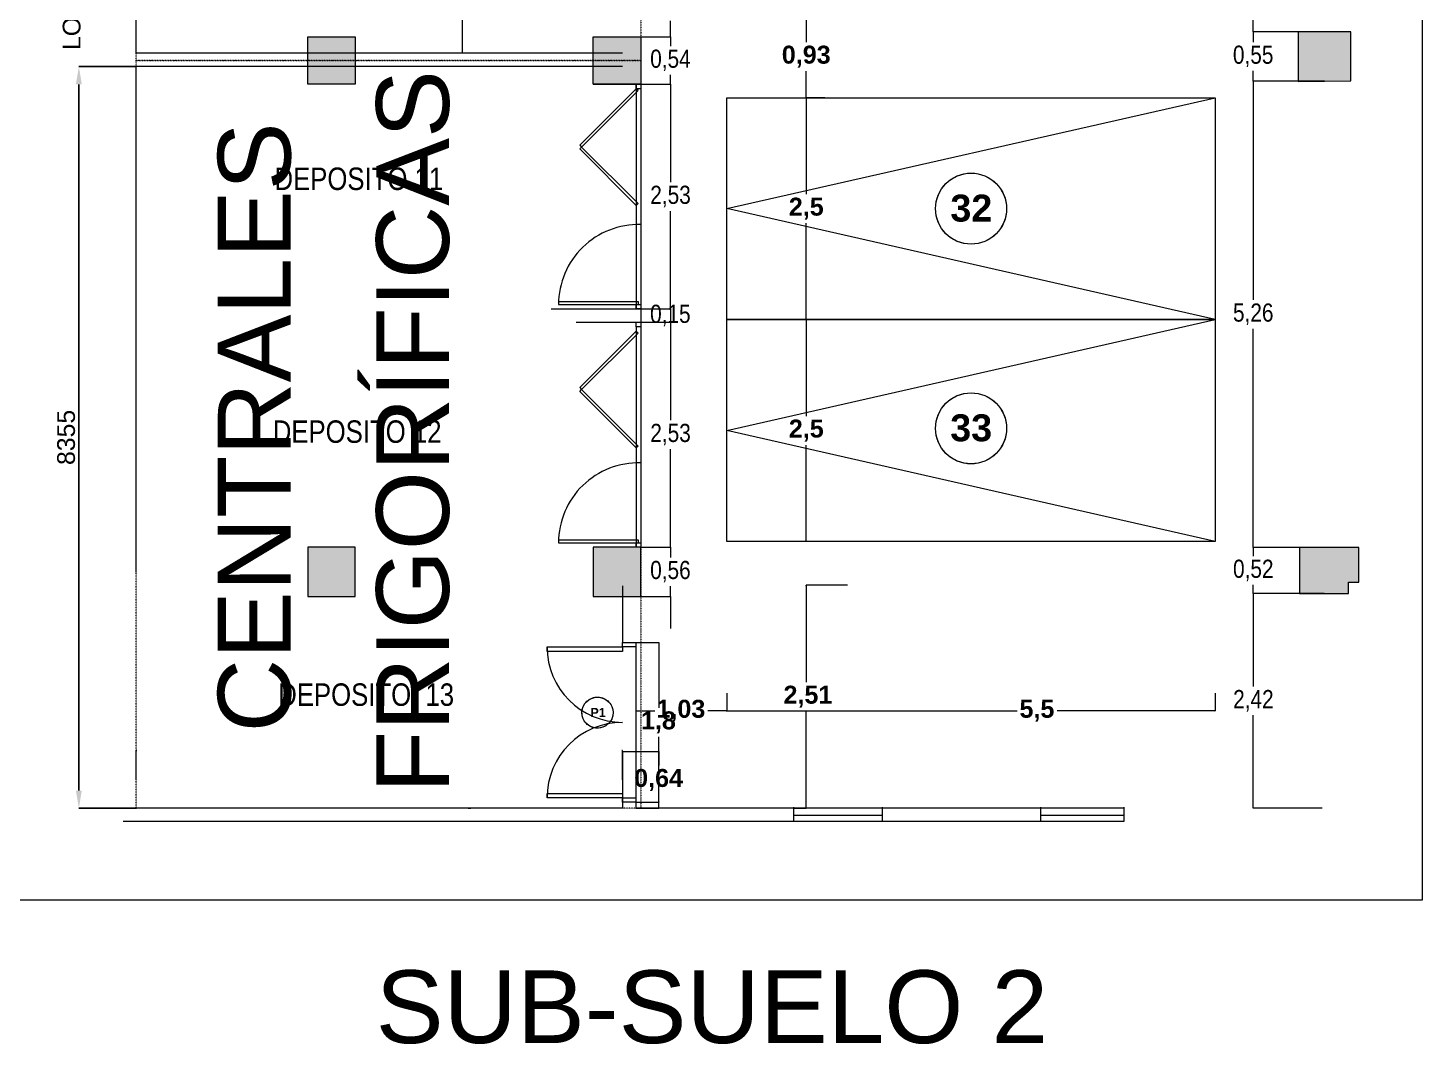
# Model space of a CAD drawing. Header units: millimetres. Extents: x -327709 to -233612, y 250954 to 312605.
# Drawn here: x -311408 to -295709, y 255618 to 267067 of the extents above; entities that cross this region are included whole.
import ezdxf

# ---------------------------------------------------------------- set-up
doc = ezdxf.new("R2010")
doc.units = ezdxf.units.MM
doc.header["$PDMODE"] = 35
doc.linetypes.add('Dash Style-1', pattern=[4.724409, 1.889764, -2.834646])
for name, color, linetype, lineweight in [('0.15', 41, 'Continuous', 15), ('0.60', 62, 'Continuous', 60), ('acotacion', 2, 'Continuous', 5), ('None', 7, 'Continuous', 5), ('P0 Primer Sotano', 7, 'Continuous', 18), ('SUPERFICIES', 7, 'Dash Style-1', 5)]:
    doc.layers.add(name, color=color, linetype=linetype, lineweight=lineweight)
doc.layers.add('ROTULO', color=7, linetype='Continuous')
doc.styles.add('Arial (bold)', font='arialbd.ttf')
doc.styles.add('Arial Narrow', font='ARIALN.TTF')
doc.styles.add('Arial Unicode MS', font='ARIALUNI.TTF')
doc.styles.add('costan', font='arial.ttf')
doc.styles.get("Standard").update_dxf_attribs({"font": 'arial.ttf'})
doc.dimstyles.new('COSTAN-DESAGUES', dxfattribs={"dimtxt": 200, "dimasz": 200, "dimexe": 0, "dimexo": 0, "dimgap": 40, "dimtad": 1, "dimdec": 0, "dimzin": 0, "dimdsep": 46, "dimtxsty": 'costan', "dimcen": 0, "dimclrd": 1, "dimclre": 1, "dimclrt": 1, "dimadec": 0, "dimazin": 0, "dimtfac": 1, "dimtdec": 0, "dimtofl": 0, "dimtmove": 0, "dimatfit": 3, "dimfxl": 1, "dimtolj": 1, "dimtzin": 0, "dimarcsym": 0})

# ---------------------------------------------------------------- blocks, each defined once
blk = doc.blocks.new('*D568')
at = {"layer": 'Defpoints', "color": 0, "linetype": 'Continuous', "transparency": 16777216}
for p in [(-310187, 266630), (-310834, 258275), (-310187, 258275)]:
    blk.add_point(p, dxfattribs=at)
at = {"layer": 'ROTULO', "color": 1, "linetype": 'Continuous', "lineweight": -2, "transparency": 16777216}
for p, q in [((-310187, 266630), (-310834, 266630)), ((-310834, 266430), (-310834, 258475)), ((-310187, 258275), (-310834, 258275))]:
    blk.add_line(p, q, dxfattribs=at)
at = {"layer": 'ROTULO', "color": 1, "linetype": 'Continuous', "transparency": 16777216}
for points in [[(-310868, 266430), (-310801, 266430), (-310834, 266630)], [(-310868, 258475), (-310801, 258475), (-310834, 258275)]]:
    blk.add_solid(points, dxfattribs=at)
at = {"layer": 'ROTULO', "color": 1, "linetype": 'Continuous', "transparency": 16777216, "insert": (-310977, 262453), "char_height": 200, "attachment_point": 5, "rotation": 90, "style": 'costan'}
blk.add_mtext('\\A1;8355', dxfattribs=at)

msp = doc.modelspace()

# ---------------------------------------------------------------- hatches: boundary and pattern name
at = {"linetype": 'Continuous', "lineweight": 5}
for points in [[(-308257.74129, 266431.73707), (-308257.74129, 266966.73707), (-307722.74129, 266966.73707), (-307722.74129, 266431.73707)], [(-305042.74129, 266431.73707), (-305042.74129, 266966.73707), (-304507.74129, 266966.73707), (-304507.74129, 266431.73707)], [(-296512.74129, 266470.98836), (-296512.74129, 267021.73707), (-297102.74129, 267021.73707), (-297102.74129, 266462.60169)], [(-307722.74129, 260661.73708), (-307722.74129, 261216.73707), (-308257.74129, 261216.73707), (-308257.74129, 260936.47539), (-308257.74129, 260661.73708)], [(-304507.74129, 260661.73708), (-304507.74129, 261216.73707), (-305042.74129, 261216.73707), (-305042.74129, 260936.47539), (-305042.74129, 260661.73708)], [(-296537.74129, 260693.95344), (-296537.74129, 260821.73707), (-296422.74129, 260821.73707), (-296422.74129, 261211.73707), (-297087.74129, 261211.73707), (-297087.74129, 260693.95344)]]:
    msp.add_hatch(color=1, dxfattribs=at).paths.add_polyline_path(points)
at = {"layer": 'None', "linetype": 'Continuous', "lineweight": 5}
for points in [[(-302643.207, 266286.31756), (-302643.96836, 266280.11677), (-302644.72972, 266286.31756)], [(-302644.72972, 266273.91598), (-302643.96836, 266280.11677), (-302643.207, 266273.91598)], [(-302643.207, 263786.31756), (-302643.96836, 263780.11677), (-302644.72972, 263786.31756)], [(-302644.72972, 263773.91598), (-302643.96836, 263780.11677), (-302643.207, 263773.91598)], [(-302643.207, 261286.31756), (-302643.96836, 261280.11677), (-302644.72972, 261286.31756)], [(-302644.72972, 260782.49772), (-302643.96836, 260788.69851), (-302643.207, 260782.49772)], [(-304304.53201, 260136.41598), (-304303.77065, 260142.61677), (-304303.00929, 260136.41598)], [(-304556.27041, 259372.22251), (-304562.4712, 259372.98387), (-304556.27041, 259373.74524)], [(-303543.67199, 259373.74524), (-303537.4712, 259372.98387), (-303543.67199, 259372.22251)], [(-303531.27041, 259372.22251), (-303537.4712, 259372.98387), (-303531.27041, 259373.74524)], [(-298043.67199, 259373.74524), (-298037.4712, 259372.98387), (-298043.67199, 259372.22251)], [(-310181.07269, 258924.35199), (-310187.27349, 258925.11335), (-310181.07269, 258925.87472)], [(-304718.67199, 258925.87472), (-304712.4712, 258925.11335), (-304718.67199, 258924.35199)], [(-304304.53201, 258906.41598), (-304303.77065, 258912.61677), (-304303.00929, 258906.41598)], [(-304303.00929, 258348.81756), (-304303.77065, 258342.61677), (-304304.53201, 258348.81756)], [(-304303.00929, 258281.31756), (-304303.77065, 258275.11677), (-304304.53201, 258281.31756)], [(-302643.207, 258281.31756), (-302643.96836, 258275.11677), (-302644.72972, 258281.31756)]]:
    msp.add_hatch(color=0, dxfattribs=at).paths.add_polyline_path(points)

# ---------------------------------------------------------------- linework, layer by layer
at = {"color": 7, "linetype": 'Continuous', "lineweight": 5}
for p, q in [((-303537.4712, 266280.11677), (-298037.4712, 266280.11677)), ((-303537.4712, 263780.11677), (-303537.4712, 266280.11677)), ((-303537.4712, 265030.11677), (-298037.4712, 266280.11677)), ((-298037.4712, 266280.11677), (-298037.4712, 263780.11677)), ((-298037.4712, 263780.11677), (-303537.4712, 265030.11677)), ((-303537.4712, 263780.11677), (-298037.4712, 263780.11677)), ((-303537.4712, 261280.11677), (-303537.4712, 263780.11677)), ((-303537.4712, 262530.11677), (-298037.4712, 263780.11677)), ((-298037.4712, 263780.11677), (-303537.4712, 263780.11677)), ((-298037.4712, 263780.11677), (-298037.4712, 261280.11677)), ((-298037.4712, 261280.11677), (-303537.4712, 262530.11677)), ((-298037.4712, 261280.11677), (-303537.4712, 261280.11677)), ((-304712.4712, 260142.61677), (-304562.4712, 260142.61677)), ((-304712.4712, 260092.61677), (-304712.4712, 260142.61677)), ((-304562.4712, 260142.61677), (-304562.4712, 260092.61677)), ((-305562.4712, 260092.61677), (-304712.4712, 260092.61677)), ((-305562.4712, 260042.61677), (-305562.4712, 260092.61677)), ((-304712.4712, 260042.61677), (-305562.4712, 260042.61677)), ((-304562.4712, 260092.61677), (-304712.4712, 260092.61677)), ((-304712.4712, 260092.61677), (-304712.4712, 260042.61677)), ((-305562.4712, 258442.61677), (-304712.4712, 258442.61677)), ((-305562.4712, 258392.61677), (-305562.4712, 258442.61677)), ((-304712.4712, 258442.61677), (-304712.4712, 258392.61677)), ((-304712.4712, 258392.61677), (-305562.4712, 258392.61677)), ((-304712.4712, 258392.61677), (-304562.4712, 258392.61677)), ((-304712.4712, 258342.61677), (-304712.4712, 258392.61677)), ((-304562.4712, 258342.61677), (-304712.4712, 258342.61677)), ((-304562.4712, 258392.61677), (-304562.4712, 258342.61677))]:
    msp.add_line(p, q, dxfattribs=at)
at = {"color": 5, "linetype": 'Continuous', "lineweight": 5}
for points in [[(-308257.74129, 266431.73707), (-308257.74129, 266966.73707), (-307722.74129, 266966.73707), (-307722.74129, 266431.73707)], [(-296512.74129, 266470.98836), (-296512.74129, 267021.73707), (-297102.74129, 267021.73707), (-297102.74129, 266462.60169)], [(-307722.74129, 260661.73708), (-307722.74129, 261216.73707), (-308257.74129, 261216.73707), (-308257.74129, 260936.47539), (-308257.74129, 260661.73708)], [(-296537.74129, 260693.95344), (-296537.74129, 260821.73707), (-296422.74129, 260821.73707), (-296422.74129, 261211.73707), (-297087.74129, 261211.73707), (-297087.74129, 260693.95344)]]:
    msp.add_lwpolyline(points, close=True, dxfattribs=at)
at = {"color": 7, "linetype": 'Continuous', "lineweight": 5}
for points in [[(-305042.74129, 266431.73707), (-305042.74129, 266966.73707), (-304507.74129, 266966.73707), (-304507.74129, 266431.73707)], [(-304507.74129, 260661.73708), (-304507.74129, 261216.73707), (-305042.74129, 261216.73707), (-305042.74129, 260936.47539), (-305042.74129, 260661.73708)]]:
    msp.add_lwpolyline(points, close=True, dxfattribs=at)
msp.add_circle((-304994.0764, 259352.04818), 175, dxfattribs=at)
for centre, start, end in [((-304712.4712, 260092.61677), 180, 270), ((-304712.4712, 258392.61677), 90, 180)]:
    msp.add_arc(centre, 850, start, end, dxfattribs=at)
at = {"layer": '0.15', "color": 27, "lineweight": 5}
for p, q in [((-304557.74129, 266381.73707), (-304557.74129, 266431.73707)), ((-304557.74129, 266431.73707), (-304507.74129, 266431.73707)), ((-304507.74129, 266431.73707), (-304507.74129, 266381.73707)), ((-304557.74129, 266381.73707), (-305194.1374, 265745.34097)), ((-305172.92419, 265724.12777), (-304536.52809, 266360.52387)), ((-304507.74129, 266381.73707), (-304557.74129, 266381.73707)), ((-304536.52809, 266360.52387), (-304557.74129, 266381.73707)), ((-305194.1374, 265745.34097), (-305172.92419, 265724.12777)), ((-305194.1374, 265702.91456), (-305172.92419, 265724.12777)), ((-304557.74129, 265066.51846), (-305194.1374, 265702.91456)), ((-305172.92419, 265724.12777), (-304536.52809, 265087.73167)), ((-304536.52809, 265087.73167), (-304557.74129, 265066.51846)), ((-304532.74129, 263980.11677), (-305432.74129, 263980.11677)), ((-305432.74129, 263980.11677), (-305432.74129, 263950.11677)), ((-305432.74129, 263950.11677), (-304532.74129, 263950.11677)), ((-304557.74129, 263900.11677), (-304557.74129, 263950.11677)), ((-304557.74129, 263950.11677), (-304507.74129, 263950.11677)), ((-304532.74129, 263950.11677), (-304532.74129, 263980.11677)), ((-304507.74129, 263950.11677), (-304507.74129, 263900.11677)), ((-304507.74129, 263900.11677), (-304557.74129, 263900.11677)), ((-304557.74129, 263650.11677), (-305194.1374, 263013.72067)), ((-305172.92419, 262992.50746), (-304536.52809, 263628.90357)), ((-304557.74129, 263700.11677), (-304557.74129, 263750.11677)), ((-304557.74129, 263750.11677), (-304507.74129, 263750.11677)), ((-304507.74129, 263700.11677), (-304557.74129, 263700.11677)), ((-304536.52809, 263628.90357), (-304557.74129, 263650.11677)), ((-304507.74129, 263750.11677), (-304507.74129, 263700.11677)), ((-305194.1374, 263013.72067), (-305172.92419, 262992.50746)), ((-305194.1374, 262971.29426), (-305172.92419, 262992.50746)), ((-304557.74129, 262334.89816), (-305194.1374, 262971.29426)), ((-305172.92419, 262992.50746), (-304536.52809, 262356.11136)), ((-304536.52809, 262356.11136), (-304557.74129, 262334.89816)), ((-304532.74129, 261296.73707), (-305432.74129, 261296.73707)), ((-305432.74129, 261296.73707), (-305432.74129, 261266.73707)), ((-305432.74129, 261266.73707), (-304532.74129, 261266.73707)), ((-304557.74129, 261216.73707), (-304557.74129, 261266.73707)), ((-304557.74129, 261266.73707), (-304507.74129, 261266.73707)), ((-304532.74129, 261266.73707), (-304532.74129, 261296.73707)), ((-304507.74129, 261266.73707), (-304507.74129, 261216.73707)), ((-304507.74129, 261216.73707), (-304557.74129, 261216.73707))]:
    msp.add_line(p, q, dxfattribs=at)
for centre in [(-304532.74129, 263950.11677), (-304532.74129, 261266.73707)]:
    msp.add_arc(centre, 900, 88.408245826, 180, dxfattribs=at)
at = {"layer": '0.60', "color": 27, "lineweight": 5}
msp.add_line((-304507.74129, 263900.11677), (-304507.74129, 263750.11677), dxfattribs=at)
at = {"layer": 'acotacion', "color": 27, "lineweight": 5}
for p, q in [((-306515.11444, 266960.11677), (-306515.11444, 268033.34413)), ((-304775.18529, 266966.73707), (-304173.9452, 266966.73707)), ((-304775.18529, 266966.73707), (-304173.9452, 266966.73707)), ((-304173.9572, 266966.73707), (-304173.9572, 266861.81987)), ((-296757.79729, 267021.73707), (-297611.19728, 267021.73707)), ((-296757.79729, 267021.73707), (-297611.19728, 267021.73707)), ((-297611.18528, 267021.73707), (-297611.18528, 266906.84884)), ((-306474.94918, 266780.11677), (-306515.12644, 266780.11677)), ((-297611.18528, 266466.79502), (-297611.18528, 266581.68326)), ((-305042.68529, 266431.73707), (-304173.9452, 266431.73707)), ((-305042.68529, 266431.73707), (-304173.9452, 266431.73707)), ((-304557.74129, 266431.73707), (-304557.74129, 263900.11677)), ((-304507.74129, 266431.73707), (-304507.74129, 263900.11677)), ((-304173.9572, 266431.73707), (-304173.9572, 266536.65428)), ((-296807.79729, 266466.79502), (-297611.19728, 266466.79502)), ((-296807.79729, 266466.79502), (-297611.19728, 266466.79502)), ((-297611.18528, 266286.79502), (-297611.18528, 266106.79502)), ((-297611.18528, 266286.79502), (-297611.18528, 264001.84884)), ((-304173.9572, 266251.73707), (-304173.9572, 265328.50972)), ((-304173.9572, 266251.73707), (-304173.9572, 266071.73707)), ((-304173.9572, 264080.11677), (-304173.9572, 265003.34413)), ((-304173.9572, 264080.11677), (-304173.9572, 264260.11677)), ((-305516.90381, 263900.11677), (-304173.9452, 263900.11677)), ((-305516.90381, 263900.11677), (-304173.9452, 263900.11677)), ((-304173.9572, 263900.11677), (-304173.9572, 263750.11677)), ((-305234.91767, 263750.11677), (-304173.9452, 263750.11677)), ((-304557.74129, 263700.11677), (-304557.74129, 261216.73707)), ((-304507.74129, 263700.11677), (-304507.74129, 261216.73707)), ((-297611.18528, 261391.73707), (-297611.18528, 263676.68326)), ((-304173.9572, 263570.11677), (-304173.9572, 262646.00972)), ((-304173.9572, 263570.11677), (-304173.9572, 263390.11677)), ((-304173.9572, 261396.73707), (-304173.9572, 262320.84413)), ((-310187.27349, 261694.94958), (-310187.27349, 261727.43733)), ((-304173.9572, 261396.73707), (-304173.9572, 261576.73707)), ((-297611.18528, 261391.73707), (-297611.18528, 261571.73707)), ((-304507.68529, 261216.73707), (-304173.9452, 261216.73707)), ((-304507.68529, 261216.73707), (-304173.9452, 261216.73707)), ((-304173.9572, 261216.73707), (-304173.9572, 261101.81987)), ((-296755.29729, 261211.73707), (-297611.19728, 261211.73707)), ((-296755.29729, 261211.73707), (-297611.19728, 261211.73707)), ((-297611.18528, 261211.73707), (-297611.18528, 261115.42805)), ((-304173.9572, 260661.73708), (-304173.9572, 260776.65428)), ((-297611.18528, 260693.95344), (-297611.18528, 260790.26247)), ((-304507.68529, 260661.73708), (-304173.9452, 260661.73708)), ((-296812.79729, 260693.95344), (-297611.19728, 260693.95344)), ((-296812.79729, 260693.95344), (-297611.19728, 260693.95344)), ((-304173.9572, 260481.73707), (-304173.9572, 260301.73707)), ((-297611.18528, 260513.95344), (-297611.18528, 260333.95344)), ((-297611.18528, 260513.95344), (-297611.18528, 259647.1179)), ((-297611.18528, 258455.11677), (-297611.18528, 259321.95231)), ((-306451.00582, 258275.11677), (-306419.00594, 258275.11677)), ((-296835.12349, 258275.11677), (-297611.19728, 258275.11677))]:
    msp.add_line(p, q, dxfattribs=at)
at = {"layer": 'None', "color": 0, "linetype": 'ByBlock', "lineweight": 5}
for p, q in [((-304173.9572, 266966.73707), (-304173.9572, 267146.73707)), ((-304173.9572, 266966.73707), (-304173.9572, 267146.73707)), ((-297611.18528, 267021.73707), (-297611.18528, 267201.73707)), ((-297611.18528, 267021.73707), (-297611.18528, 267201.73707)), ((-306515.11444, 266780.11677), (-306515.11444, 266960.11677)), ((-304173.9572, 266431.73707), (-304173.9572, 266251.73707)), ((-304173.9572, 266431.73707), (-304173.9572, 266251.73707)), ((-297611.18528, 266466.79502), (-297611.18528, 266286.79502)), ((-297611.18528, 266466.79502), (-297611.18528, 266286.79502)), ((-304173.9572, 263900.11677), (-304173.9572, 264080.11677)), ((-304173.9572, 263900.11677), (-304173.9572, 264080.11677)), ((-304173.9572, 263750.11677), (-304173.9572, 263570.11677)), ((-304173.9572, 263750.11677), (-304173.9572, 263570.11677)), ((-304173.9572, 261216.73707), (-304173.9572, 261396.73707)), ((-304173.9572, 261216.73707), (-304173.9572, 261396.73707)), ((-297611.18528, 261211.73707), (-297611.18528, 261391.73707)), ((-297611.18528, 261211.73707), (-297611.18528, 261391.73707)), ((-304173.9572, 260661.73708), (-304173.9572, 260481.73707)), ((-297611.18528, 260693.95344), (-297611.18528, 260513.95344)), ((-297611.18528, 260693.95344), (-297611.18528, 260513.95344)), ((-297611.18528, 258275.11677), (-297611.18528, 258455.11677))]:
    msp.add_line(p, q, dxfattribs=at)
at = {"layer": 'None', "lineweight": 5}
for p, q in [((-303537.4712, 266280.11677), (-298037.4712, 266280.11677)), ((-303537.4712, 263780.11677), (-303537.4712, 266280.11677)), ((-303537.4712, 266280.11677), (-303537.4712, 266280.11677)), ((-298037.4712, 266280.11677), (-298037.4712, 263780.11677)), ((-301070.31391, 265312.95948), (-301041.22851, 265339.32095)), ((-301041.22851, 265339.32095), (-301009.69929, 265362.70462)), ((-301009.69929, 265362.70462), (-300976.02989, 265382.88528)), ((-300976.02989, 265382.88528), (-300940.54457, 265399.66858)), ((-300940.54457, 265399.66858), (-300903.58507, 265412.8929)), ((-300903.58507, 265412.8929), (-300865.50733, 265422.43088)), ((-300865.50733, 265422.43088), (-300826.67806, 265428.19066)), ((-300826.67806, 265428.19066), (-300787.4712, 265430.11677)), ((-300787.4712, 265430.11677), (-300748.26434, 265428.19066)), ((-300748.26434, 265428.19066), (-300709.43507, 265422.43088)), ((-300709.43507, 265422.43088), (-300671.35733, 265412.8929)), ((-300671.35733, 265412.8929), (-300634.39783, 265399.66858)), ((-300634.39783, 265399.66858), (-300598.9125, 265382.88528)), ((-300598.9125, 265382.88528), (-300565.24311, 265362.70462)), ((-300565.24311, 265362.70462), (-300533.71389, 265339.32095)), ((-300533.71389, 265339.32095), (-300504.62849, 265312.95948)), ((-301170.24733, 265146.23064), (-301157.02301, 265183.19014)), ((-301157.02301, 265183.19014), (-301140.2397, 265218.67546)), ((-301140.2397, 265218.67546), (-301120.05904, 265252.34486)), ((-301120.05904, 265252.34486), (-301096.67538, 265283.87408)), ((-301096.67538, 265283.87408), (-301070.31391, 265312.95948)), ((-301070.31391, 265312.95948), (-301070.31391, 265312.95948)), ((-300504.62849, 265312.95948), (-300478.26702, 265283.87408)), ((-300478.26702, 265283.87408), (-300454.88335, 265252.34486)), ((-300454.88335, 265252.34486), (-300434.70269, 265218.67546)), ((-300434.70269, 265218.67546), (-300417.91939, 265183.19014)), ((-300417.91939, 265183.19014), (-300404.69506, 265146.23064)), ((-301187.4712, 265030.11677), (-301185.54509, 265069.32363)), ((-301185.54509, 264990.90991), (-301187.4712, 265030.11677)), ((-301185.54509, 265069.32363), (-301179.78531, 265108.1529)), ((-301179.78531, 265108.1529), (-301170.24733, 265146.23064)), ((-300404.69506, 265146.23064), (-300395.15709, 265108.1529)), ((-300395.15709, 265108.1529), (-300389.39731, 265069.32363)), ((-300389.39731, 265069.32363), (-300387.4712, 265030.11677)), ((-300387.4712, 265030.11677), (-300389.39731, 264990.90991)), ((-301179.78531, 264952.08064), (-301185.54509, 264990.90991)), ((-301170.24733, 264914.0029), (-301179.78531, 264952.08064)), ((-301157.02301, 264877.0434), (-301170.24733, 264914.0029)), ((-301140.2397, 264841.55808), (-301157.02301, 264877.0434)), ((-300417.91939, 264877.0434), (-300434.70269, 264841.55808)), ((-300404.69506, 264914.0029), (-300417.91939, 264877.0434)), ((-300395.15709, 264952.08064), (-300404.69506, 264914.0029)), ((-300389.39731, 264990.90991), (-300395.15709, 264952.08064)), ((-301120.05904, 264807.88868), (-301140.2397, 264841.55808)), ((-301096.67538, 264776.35946), (-301120.05904, 264807.88868)), ((-301070.31391, 264747.27406), (-301096.67538, 264776.35946)), ((-301041.22851, 264720.91259), (-301070.31391, 264747.27406)), ((-301009.69929, 264697.52893), (-301041.22851, 264720.91259)), ((-300976.02989, 264677.34826), (-301009.69929, 264697.52893)), ((-300565.24311, 264697.52893), (-300598.9125, 264677.34826)), ((-300533.71389, 264720.91259), (-300565.24311, 264697.52893)), ((-300504.62849, 264747.27406), (-300533.71389, 264720.91259)), ((-300478.26702, 264776.35946), (-300504.62849, 264747.27406)), ((-300454.88335, 264807.88868), (-300478.26702, 264776.35946)), ((-300434.70269, 264841.55808), (-300454.88335, 264807.88868)), ((-300940.54457, 264660.56496), (-300976.02989, 264677.34826)), ((-300903.58507, 264647.34064), (-300940.54457, 264660.56496)), ((-300865.50733, 264637.80266), (-300903.58507, 264647.34064)), ((-300826.67806, 264632.04288), (-300865.50733, 264637.80266)), ((-300787.4712, 264630.11677), (-300826.67806, 264632.04288)), ((-300748.26434, 264632.04288), (-300787.4712, 264630.11677)), ((-300709.43507, 264637.80266), (-300748.26434, 264632.04288)), ((-300671.35733, 264647.34064), (-300709.43507, 264637.80266)), ((-300634.39783, 264660.56496), (-300671.35733, 264647.34064)), ((-300598.9125, 264677.34826), (-300634.39783, 264660.56496)), ((-303537.4712, 263780.11677), (-298037.4712, 263780.11677)), ((-303537.4712, 261280.11677), (-303537.4712, 263780.11677)), ((-303537.4712, 263780.11677), (-303537.4712, 263780.11677)), ((-298037.4712, 263780.11677), (-303537.4712, 263780.11677)), ((-298037.4712, 263780.11677), (-298037.4712, 261280.11677)), ((-301096.67538, 262808.87408), (-301070.31391, 262837.95948)), ((-301070.31391, 262837.95948), (-301041.22851, 262864.32095)), ((-301070.31391, 262837.95948), (-301070.31391, 262837.95948)), ((-301041.22851, 262864.32095), (-301009.69929, 262887.70462)), ((-301009.69929, 262887.70462), (-300976.02989, 262907.88528)), ((-300976.02989, 262907.88528), (-300940.54457, 262924.66858)), ((-300940.54457, 262924.66858), (-300903.58507, 262937.8929)), ((-300903.58507, 262937.8929), (-300865.50733, 262947.43088)), ((-300865.50733, 262947.43088), (-300826.67806, 262953.19066)), ((-300826.67806, 262953.19066), (-300787.4712, 262955.11677)), ((-300787.4712, 262955.11677), (-300748.26434, 262953.19066)), ((-300748.26434, 262953.19066), (-300709.43507, 262947.43088)), ((-300709.43507, 262947.43088), (-300671.35733, 262937.8929)), ((-300671.35733, 262937.8929), (-300634.39783, 262924.66858)), ((-300634.39783, 262924.66858), (-300598.9125, 262907.88528)), ((-300598.9125, 262907.88528), (-300565.24311, 262887.70462)), ((-300565.24311, 262887.70462), (-300533.71389, 262864.32095)), ((-300533.71389, 262864.32095), (-300504.62849, 262837.95948)), ((-300504.62849, 262837.95948), (-300478.26702, 262808.87408)), ((-301179.78531, 262633.1529), (-301170.24733, 262671.23064)), ((-301170.24733, 262671.23064), (-301157.02301, 262708.19014)), ((-301157.02301, 262708.19014), (-301140.2397, 262743.67546)), ((-301140.2397, 262743.67546), (-301120.05904, 262777.34486)), ((-301120.05904, 262777.34486), (-301096.67538, 262808.87408)), ((-300478.26702, 262808.87408), (-300454.88335, 262777.34486)), ((-300454.88335, 262777.34486), (-300434.70269, 262743.67546)), ((-300434.70269, 262743.67546), (-300417.91939, 262708.19014)), ((-300417.91939, 262708.19014), (-300404.69506, 262671.23064)), ((-300404.69506, 262671.23064), (-300395.15709, 262633.1529)), ((-301187.4712, 262555.11677), (-301185.54509, 262594.32363)), ((-301185.54509, 262515.90991), (-301187.4712, 262555.11677)), ((-301185.54509, 262594.32363), (-301179.78531, 262633.1529)), ((-301179.78531, 262477.08064), (-301185.54509, 262515.90991)), ((-300395.15709, 262633.1529), (-300389.39731, 262594.32363)), ((-300389.39731, 262515.90991), (-300395.15709, 262477.08064)), ((-300389.39731, 262594.32363), (-300387.4712, 262555.11677)), ((-300387.4712, 262555.11677), (-300389.39731, 262515.90991)), ((-301170.24733, 262439.0029), (-301179.78531, 262477.08064)), ((-301157.02301, 262402.0434), (-301170.24733, 262439.0029)), ((-301140.2397, 262366.55808), (-301157.02301, 262402.0434)), ((-301120.05904, 262332.88868), (-301140.2397, 262366.55808)), ((-300434.70269, 262366.55808), (-300454.88335, 262332.88868)), ((-300417.91939, 262402.0434), (-300434.70269, 262366.55808)), ((-300404.69506, 262439.0029), (-300417.91939, 262402.0434)), ((-300395.15709, 262477.08064), (-300404.69506, 262439.0029)), ((-301096.67538, 262301.35946), (-301120.05904, 262332.88868)), ((-301070.31391, 262272.27406), (-301096.67538, 262301.35946)), ((-301041.22851, 262245.91259), (-301070.31391, 262272.27406)), ((-301009.69929, 262222.52893), (-301041.22851, 262245.91259)), ((-300976.02989, 262202.34826), (-301009.69929, 262222.52893)), ((-300940.54457, 262185.56496), (-300976.02989, 262202.34826)), ((-300903.58507, 262172.34064), (-300940.54457, 262185.56496)), ((-300634.39783, 262185.56496), (-300671.35733, 262172.34064)), ((-300598.9125, 262202.34826), (-300634.39783, 262185.56496)), ((-300565.24311, 262222.52893), (-300598.9125, 262202.34826)), ((-300533.71389, 262245.91259), (-300565.24311, 262222.52893)), ((-300504.62849, 262272.27406), (-300533.71389, 262245.91259)), ((-300478.26702, 262301.35946), (-300504.62849, 262272.27406)), ((-300454.88335, 262332.88868), (-300478.26702, 262301.35946)), ((-300865.50733, 262162.80266), (-300903.58507, 262172.34064)), ((-300826.67806, 262157.04288), (-300865.50733, 262162.80266)), ((-300787.4712, 262155.11677), (-300826.67806, 262157.04288)), ((-300748.26434, 262157.04288), (-300787.4712, 262155.11677)), ((-300709.43507, 262162.80266), (-300748.26434, 262157.04288)), ((-300671.35733, 262172.34064), (-300709.43507, 262162.80266)), ((-298037.4712, 261280.11677), (-303537.4712, 261280.11677)), ((-304712.4712, 260142.61677), (-304562.4712, 260142.61677)), ((-304712.4712, 260092.61677), (-304712.4712, 260142.61677)), ((-304712.4712, 260142.61677), (-304712.4712, 260142.61677)), ((-304562.4712, 260142.61677), (-304562.4712, 260092.61677)), ((-305562.4712, 260092.61677), (-304712.4712, 260092.61677)), ((-305562.4712, 260042.61677), (-305562.4712, 260092.61677)), ((-305562.4712, 260092.61677), (-305562.4712, 260092.61677)), ((-304712.4712, 260042.61677), (-305562.4712, 260042.61677)), ((-304562.4712, 260092.61677), (-304712.4712, 260092.61677)), ((-304712.4712, 260092.61677), (-304712.4712, 260042.61677)), ((-305071.47692, 259509.00091), (-305055.72015, 259515.83172)), ((-305055.72015, 259515.83172), (-305039.36973, 259521.0852)), ((-305039.36973, 259521.0852), (-305022.5831, 259524.71077)), ((-305022.5831, 259524.71077), (-305005.52194, 259526.67349)), ((-305005.52194, 259526.67349), (-304988.35056, 259526.95449)), ((-304988.35056, 259526.95449), (-304971.23431, 259525.55103)), ((-304971.23431, 259525.55103), (-304954.33805, 259522.47665)), ((-304954.33805, 259522.47665), (-304937.82449, 259517.76096)), ((-304937.82449, 259517.76096), (-304921.85267, 259511.44935)), ((-305168.9827, 259357.77402), (-305167.57925, 259374.89027)), ((-305168.70171, 259340.60264), (-305168.9827, 259357.77402)), ((-305167.57925, 259374.89027), (-305164.50487, 259391.78653)), ((-305164.50487, 259391.78653), (-305159.78917, 259408.30009)), ((-305159.78917, 259408.30009), (-305153.47756, 259424.27191)), ((-305153.47756, 259424.27191), (-305145.63084, 259439.54818)), ((-305145.63084, 259439.54818), (-305136.32457, 259453.98178)), ((-305145.63084, 259439.54818), (-305145.63084, 259439.54818)), ((-305136.32457, 259453.98178), (-305125.64836, 259467.4337)), ((-305125.64836, 259467.4337), (-305113.70505, 259479.7744)), ((-305113.70505, 259479.7744), (-305100.60965, 259490.88502)), ((-305100.60965, 259490.88502), (-305086.48827, 259500.65856)), ((-305086.48827, 259500.65856), (-305071.47692, 259509.00091)), ((-304921.85267, 259511.44935), (-304906.5764, 259503.60263)), ((-304906.5764, 259503.60263), (-304892.1428, 259494.29635)), ((-304892.1428, 259494.29635), (-304878.69088, 259483.62015)), ((-304878.69088, 259483.62015), (-304866.35018, 259471.67684)), ((-304866.35018, 259471.67684), (-304855.23956, 259458.58143)), ((-304855.23956, 259458.58143), (-304845.46601, 259444.46006)), ((-304845.46601, 259444.46006), (-304837.12367, 259429.4487)), ((-304837.12367, 259429.4487), (-304830.29286, 259413.69194)), ((-304830.29286, 259413.69194), (-304825.03938, 259397.34152)), ((-304825.03938, 259397.34152), (-304821.41381, 259380.55489)), ((-304821.41381, 259380.55489), (-304819.45108, 259363.49373)), ((-304819.45108, 259363.49373), (-304819.17009, 259346.32234)), ((-305166.73898, 259323.54147), (-305168.70171, 259340.60264)), ((-305163.11341, 259306.75485), (-305166.73898, 259323.54147)), ((-305157.85993, 259290.40442), (-305163.11341, 259306.75485)), ((-305151.02913, 259274.64766), (-305157.85993, 259290.40442)), ((-305142.68678, 259259.63631), (-305151.02913, 259274.64766)), ((-305132.91323, 259245.51493), (-305142.68678, 259259.63631)), ((-305121.80261, 259232.41953), (-305132.91323, 259245.51493)), ((-305109.46191, 259220.47622), (-305121.80261, 259232.41953)), ((-305096.00999, 259209.80001), (-305109.46191, 259220.47622)), ((-305081.5764, 259200.49374), (-305096.00999, 259209.80001)), ((-305066.30013, 259192.64701), (-305081.5764, 259200.49374)), ((-304901.66452, 259203.4378), (-304916.67587, 259195.09545)), ((-304887.54315, 259213.21135), (-304901.66452, 259203.4378)), ((-304874.44774, 259224.32197), (-304887.54315, 259213.21135)), ((-304862.50443, 259236.66267), (-304874.44774, 259224.32197)), ((-304851.82823, 259250.11459), (-304862.50443, 259236.66267)), ((-304842.52195, 259264.54818), (-304851.82823, 259250.11459)), ((-304834.67523, 259279.82445), (-304842.52195, 259264.54818)), ((-304828.36362, 259295.79628), (-304834.67523, 259279.82445)), ((-304823.64792, 259312.30984), (-304828.36362, 259295.79628)), ((-304820.57354, 259329.2061), (-304823.64792, 259312.30984)), ((-304819.17009, 259346.32234), (-304820.57354, 259329.2061)), ((-305050.3283, 259186.33541), (-305066.30013, 259192.64701)), ((-305033.81474, 259181.61971), (-305050.3283, 259186.33541)), ((-305016.91848, 259178.54533), (-305033.81474, 259181.61971)), ((-304999.80223, 259177.14188), (-305016.91848, 259178.54533)), ((-304982.63085, 259177.42287), (-304999.80223, 259177.14188)), ((-304965.56969, 259179.3856), (-304982.63085, 259177.42287)), ((-304948.78306, 259183.01116), (-304965.56969, 259179.3856)), ((-304932.43264, 259188.26465), (-304948.78306, 259183.01116)), ((-304916.67587, 259195.09545), (-304932.43264, 259188.26465)), ((-305562.4712, 258442.61677), (-304712.4712, 258442.61677)), ((-305562.4712, 258392.61677), (-305562.4712, 258442.61677)), ((-305562.4712, 258442.61677), (-305562.4712, 258442.61677)), ((-304712.4712, 258442.61677), (-304712.4712, 258392.61677)), ((-304712.4712, 258392.61677), (-305562.4712, 258392.61677)), ((-304712.4712, 258392.61677), (-304562.4712, 258392.61677)), ((-304712.4712, 258342.61677), (-304712.4712, 258392.61677)), ((-304712.4712, 258392.61677), (-304712.4712, 258392.61677)), ((-304562.4712, 258342.61677), (-304712.4712, 258342.61677)), ((-304562.4712, 258392.61677), (-304562.4712, 258342.61677))]:
    msp.add_line(p, q, dxfattribs=at)
at = {"layer": 'None'}
msp.add_lwpolyline([(-311708.72046, 273858.10204), (-295708.72046, 273858.10204), (-295708.72046, 257240.7613), (-311708.72046, 257240.7613)], close=True, dxfattribs=at)
at = {"layer": 'None', "color": 0, "linetype": 'Continuous', "lineweight": 5}
for points in [[(-304173.94733, 266966.72721), (-304173.96706, 266966.74694)], [(-304173.94733, 266966.72721), (-304173.96706, 266966.74694)], [(-297611.17541, 267021.72721), (-297611.19515, 267021.74694)], [(-297611.17541, 267021.72721), (-297611.19515, 267021.74694)], [(-306515.10458, 266780.1069), (-306515.12431, 266780.12664)], [(-306499.08383, 266630.12664), (-306499.06409, 266630.1069)], [(-304173.96706, 266431.74694), (-304173.94733, 266431.72721)], [(-304173.96706, 266431.74694), (-304173.94733, 266431.72721)], [(-297611.19515, 266466.80489), (-297611.17541, 266466.78516)], [(-297611.19515, 266466.80489), (-297611.17541, 266466.78516)], [(-304173.94733, 263900.1069), (-304173.96706, 263900.12664)], [(-304173.94733, 263900.1069), (-304173.96706, 263900.12664)], [(-304173.96706, 263750.12664), (-304173.94733, 263750.1069)], [(-304173.96706, 263750.12664), (-304173.94733, 263750.1069)], [(-310187.28335, 261727.41546), (-310187.26362, 261727.4352)], [(-304173.94733, 261216.72721), (-304173.96706, 261216.74694)], [(-304173.94733, 261216.72721), (-304173.96706, 261216.74694)], [(-297611.17541, 261211.72721), (-297611.19515, 261211.74694)], [(-297611.17541, 261211.72721), (-297611.19515, 261211.74694)], [(-304173.96706, 260661.74694), (-304173.94733, 260661.72721)], [(-297611.19515, 260693.96331), (-297611.17541, 260693.94358)], [(-297611.19515, 260693.96331), (-297611.17541, 260693.94358)], [(-306419.00808, 258275.1069), (-306419.02781, 258275.12664)], [(-297611.17541, 258275.1069), (-297611.19515, 258275.12664)]]:
    msp.add_lwpolyline(points, dxfattribs=at)
for points in [[(-302643.207, 266286.31756), (-302643.96836, 266280.11677), (-302644.72972, 266286.31756)], [(-302644.72972, 266273.91598), (-302643.96836, 266280.11677), (-302643.207, 266273.91598)], [(-302643.207, 263786.31756), (-302643.96836, 263780.11677), (-302644.72972, 263786.31756)], [(-302644.72972, 263773.91598), (-302643.96836, 263780.11677), (-302643.207, 263773.91598)], [(-302643.207, 261286.31756), (-302643.96836, 261280.11677), (-302644.72972, 261286.31756)], [(-302644.72972, 260782.49772), (-302643.96836, 260788.69851), (-302643.207, 260782.49772)], [(-304304.53201, 260136.41598), (-304303.77065, 260142.61677), (-304303.00929, 260136.41598)], [(-304556.27041, 259372.22251), (-304562.4712, 259372.98387), (-304556.27041, 259373.74524)], [(-303543.67199, 259373.74524), (-303537.4712, 259372.98387), (-303543.67199, 259372.22251)], [(-303531.27041, 259372.22251), (-303537.4712, 259372.98387), (-303531.27041, 259373.74524)], [(-298043.67199, 259373.74524), (-298037.4712, 259372.98387), (-298043.67199, 259372.22251)], [(-310181.07269, 258924.35199), (-310187.27349, 258925.11335), (-310181.07269, 258925.87472)], [(-304718.67199, 258925.87472), (-304712.4712, 258925.11335), (-304718.67199, 258924.35199)], [(-304304.53201, 258906.41598), (-304303.77065, 258912.61677), (-304303.00929, 258906.41598)], [(-304303.00929, 258348.81756), (-304303.77065, 258342.61677), (-304304.53201, 258348.81756)], [(-304303.00929, 258281.31756), (-304303.77065, 258275.11677), (-304304.53201, 258281.31756)], [(-302643.207, 258281.31756), (-302643.96836, 258275.11677), (-302644.72972, 258281.31756)]]:
    msp.add_lwpolyline(points, close=True, dxfattribs=at)
at = {"layer": 'P0 Primer Sotano', "color": 7, "linetype": 'Continuous', "lineweight": 5}
for p, q in [((-310187.27349, 266780.11677), (-310187.27349, 269611.73707)), ((-302643.96836, 267198.9156), (-302643.96836, 266906.42791)), ((-304712.4712, 266780.11677), (-310187.27349, 266780.11677)), ((-310187.27349, 260930.11677), (-310187.27349, 266630.11677)), ((-304712.4712, 266630.11677), (-310187.27349, 266630.11677)), ((-302643.96836, 266286.31794), (-302643.96836, 266578.80563)), ((-302433.96836, 266280.11677), (-302643.98836, 266280.11677)), ((-302433.96836, 266280.11677), (-302643.98836, 266280.11677)), ((-302643.96836, 266273.9156), (-302643.96836, 265193.92791)), ((-302643.96836, 263786.31794), (-302643.96836, 264866.30563)), ((-302433.96836, 263780.11677), (-302643.98836, 263780.11677)), ((-302433.96836, 263780.11677), (-302643.98836, 263780.11677)), ((-302643.96836, 263773.9156), (-302643.96836, 262693.92791)), ((-302643.96836, 261286.31794), (-302643.96836, 262366.30563)), ((-302433.96836, 261280.11677), (-302643.98836, 261280.11677)), ((-304712.4712, 260780.11677), (-304712.4712, 260142.61677)), ((-302180.16357, 260788.69851), (-302643.98836, 260788.69851)), ((-302643.96836, 260782.49734), (-302643.96836, 259695.71878)), ((-304712.4712, 260142.61677), (-304562.4712, 260142.61677)), ((-304562.4712, 260142.61677), (-304562.4712, 258342.61677)), ((-304562.4712, 260142.61677), (-304303.75065, 260142.61677)), ((-304303.77065, 260136.4156), (-304303.77065, 259406.42791)), ((-304562.4712, 259572.98387), (-304562.4712, 259372.96387)), ((-303537.4712, 259572.98387), (-303537.4712, 259372.96387)), ((-303537.4712, 259572.98387), (-303537.4712, 259372.96387)), ((-298037.4712, 259572.98387), (-298037.4712, 259372.96387)), ((-304556.27003, 259372.98387), (-304347.42742, 259372.98387)), ((-303543.67237, 259372.98387), (-303752.51498, 259372.98387)), ((-303531.27003, 259372.98387), (-300269.63888, 259372.98387)), ((-302643.96836, 258281.31794), (-302643.96836, 259368.0965)), ((-298043.67237, 259372.98387), (-299818.51391, 259372.98387)), ((-304303.77065, 258348.81794), (-304303.77065, 259078.80563)), ((-310187.27349, 258596.55239), (-310187.27349, 258925.13335)), ((-304712.4712, 258596.55239), (-304712.4712, 258925.13335)), ((-304712.4712, 258912.61677), (-304712.4712, 258275.11677)), ((-304712.4712, 258912.61677), (-304562.4712, 258912.61677)), ((-304562.4712, 258912.61677), (-304562.4712, 258275.11677)), ((-304562.4712, 258912.61677), (-304303.75065, 258912.61677)), ((-304303.77065, 258906.4156), (-304303.77065, 258757.67791)), ((-304303.77065, 258281.31794), (-304303.77065, 258430.05563)), ((-304712.4712, 258275.11677), (-310187.27349, 258275.11677)), ((-304562.4712, 258342.61677), (-304303.75065, 258342.61677)), ((-302787.27349, 258275.11677), (-304562.4712, 258275.11677)), ((-304562.4712, 258275.11677), (-304303.75065, 258275.11677)), ((-302787.27349, 258288.69851), (-302787.27349, 258125.11677)), ((-302787.27349, 258275.11677), (-302643.94836, 258275.11677)), ((-301787.27349, 258275.11677), (-302787.27349, 258275.11677)), ((-301787.27349, 258288.69851), (-301787.27349, 258125.11677)), ((-300007.27349, 258275.11677), (-301787.27349, 258275.11677)), ((-300007.27349, 258288.69851), (-300007.27349, 258125.11677)), ((-299067.27349, 258275.11677), (-300007.27349, 258275.11677)), ((-299067.27349, 258288.69851), (-299067.27349, 258125.11677)), ((-302787.27349, 258125.11677), (-310337.27349, 258125.11677)), ((-301787.27349, 258195.11677), (-302787.27349, 258195.11677)), ((-301787.27349, 258125.11677), (-302787.27349, 258125.11677)), ((-300007.27349, 258125.11677), (-301787.27349, 258125.11677)), ((-299067.27349, 258195.11677), (-300007.27349, 258195.11677)), ((-299067.27349, 258125.11677), (-300007.27349, 258125.11677))]:
    msp.add_line(p, q, dxfattribs=at)
for centre in [(-300787.4712, 265030.11677), (-300787.4712, 262555.11677)]:
    msp.add_circle(centre, 400, dxfattribs=at)
at = {"layer": 'SUPERFICIES', "lineweight": 5}
for p, q in [((-310187.27349, 266699.23707), (-310187.27349, 269686.73707)), ((-304507.74129, 269686.73707), (-304507.74129, 266699.23707)), ((-304507.74129, 266699.23707), (-310187.27349, 266699.23707)), ((-310187.27349, 266699.23707), (-304507.74129, 266699.23707)), ((-310187.27349, 263825.11677), (-310187.27349, 266699.23707)), ((-304507.74129, 266699.23707), (-304507.74129, 263825.11677)), ((-310187.27349, 260854.91972), (-310187.27349, 263825.11677)), ((-304507.74129, 263825.11677), (-304507.74129, 260854.91972)), ((-310187.27349, 258275.11677), (-310187.27349, 260854.91972)), ((-304507.74129, 260854.91972), (-304507.74129, 258275.11677)), ((-304507.74129, 258275.11677), (-310187.27349, 258275.11677))]:
    msp.add_line(p, q, dxfattribs=at)

# ---------------------------------------------------------------- texts
at = {"color": 7, "lineweight": 5, "style": 'Arial (bold)'}
msp.add_text('P1', height=101.148003, dxfattribs=at).set_placement((-305074.14615, 259303.65643))
at = {"layer": 'acotacion', "color": 27, "lineweight": 5, "style": 'Arial Narrow'}
for s, p in [('0,54', (-304400.84618, 266617.21388)), ('0,55', (-297838.98098, 266662.24286)), ('2,53', (-304399.66047, 265083.90373)), ('0,15', (-304401.7529, 263743.09358)), ('5,26', (-297838.28351, 263757.24286)), ('2,53', (-304399.66047, 262401.40373)), ('0,56', (-304401.05542, 260857.21388)), ('0,52', (-297837.65578, 260870.82207)), ('2,42', (-297836.26082, 259402.51191))]:
    msp.add_text(s, height=204.5, dxfattribs=at).set_placement(p)
at = {"layer": 'P0 Primer Sotano', "color": 7, "lineweight": 5, "style": 'Arial Unicode MS'}
msp.add_text('LOTE Nª 34', height=200, rotation=90, dxfattribs=at).set_placement((-310816.22803, 266817.16191))
at = {"layer": 'P0 Primer Sotano', "color": 7, "lineweight": 5}
for s, height, style, p in [('0,93', 202.296007, 'Arial (bold)', (-302918.84807, 266664.03043)), ('DEPOSITO 11', 252.8700087, 'Arial Narrow', (-308631.42048, 265240.20287)), ('32', 303.44401, 'Arial (bold)', (-301020.53938, 264884.94151)), ('2,5', 202.296007, 'Arial (bold)', (-302839.64076, 264951.53043)), ('2,5', 202.296007, 'Arial (bold)', (-302839.64076, 262451.53043)), ('33', 303.44401, 'Arial (bold)', (-301022.09179, 262409.94151)), ('DEPOSITO 12', 252.8700087, 'Arial Narrow', (-308650.56685, 262391.84469)), ('DEPOSITO  13', 252.8700087, 'Arial Narrow', (-308589.1621, 259428.88806)), ('2,51', 202.296007, 'Arial (bold)', (-302899.52921, 259453.3213)), ('1,8', 202.296007, 'Arial (bold)', (-304505.03172, 259164.03043)), ('1,03', 202.296007, 'Arial (bold)', (-304330.09459, 259294.39753)), ('5,5', 202.296007, 'Arial (bold)', (-300242.50863, 259294.39753)), ('0,64', 202.296007, 'Arial (bold)', (-304581.47919, 258515.28043))]:
    msp.add_text(s, height=height, dxfattribs=dict(at, style=style)).set_placement(p)
at = {"layer": 'ROTULO', "color": 3, "linetype": 'Continuous'}
for s, p in [('FRIGORÍFICAS', (-306666.83341, 258447.75908)), ('CENTRALES ', (-308449.98366, 259129.89663))]:
    msp.add_text(s, height=819.670988, rotation=90, dxfattribs=at).set_placement(p)
at = {"layer": 'ROTULO', "color": 4, "linetype": 'Continuous'}
msp.add_text('SUB-SUELO 2', height=819.670988, dxfattribs=at).set_placement((-307491.35446, 255629.37846))

# ---------------------------------------------------------------- dimensions: what is measured, and where the dimension line sits
dim = msp.add_linear_dim(base=(-310834.49797, 258275.11677), p1=(-310187.27349, 266630.11677), p2=(-310187.27349, 258275.11677), angle=90, dimstyle='COSTAN-DESAGUES', dxfattribs=at)
dim.commit()
dim.dimension.update_dxf_attribs({"geometry": '*D568', "text_midpoint": (-310976.68078, 262452.61677)})

doc.saveas('drawing.dxf')
